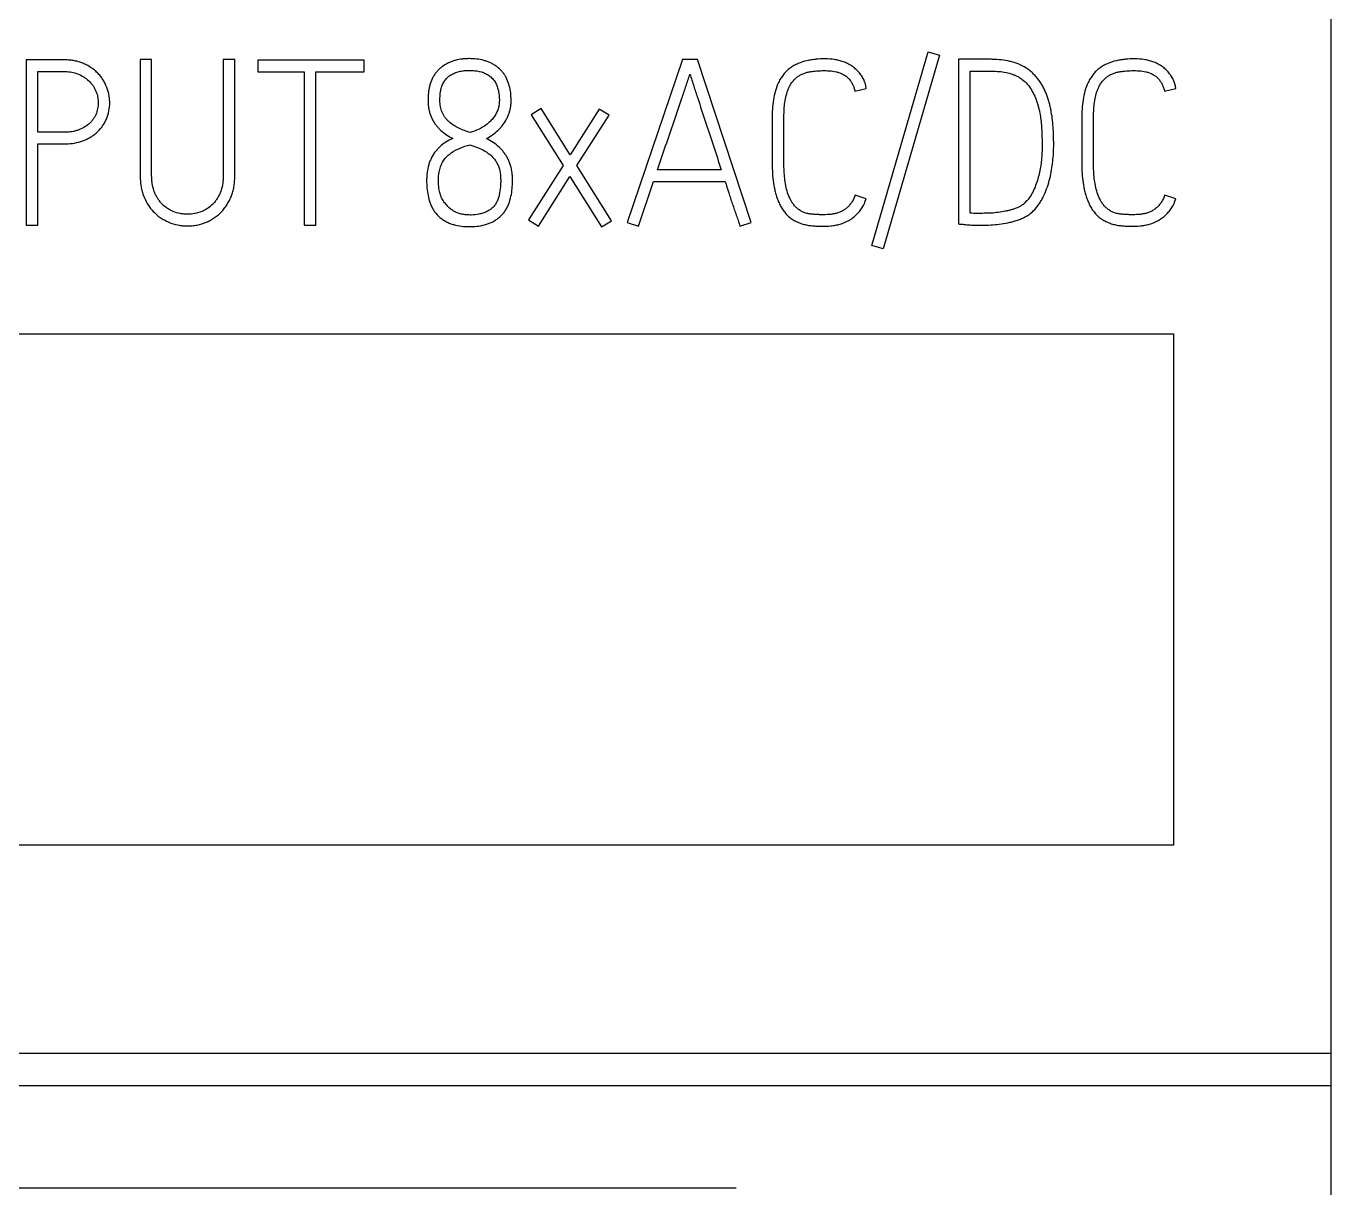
# Model space of a CAD drawing. Extents: x 0 to 420, y 0 to 297.
# Drawn here: x 154.32 to 167.75, y 210.38 to 222.33 of the extents above; entities that cross this region are included whole.
import ezdxf

# ---------------------------------------------------------------- set-up
doc = ezdxf.new("R2010")
doc.units = 0
doc.header["$LTSCALE"] = 23.1
doc.layers.add('10000_FRONT', color=7, linetype='CONTINUOUS')
doc.layers.add('10500_FRONT_LABELING', color=7, linetype='CONTINUOUS')

msp = doc.modelspace()

# ---------------------------------------------------------------- linework, layer by layer
at = {"layer": '10000_FRONT', "color": 7, "linetype": 'CONTINUOUS'}
for p, q in [((167.748, 234.284), (167.748, 144.284)), ((141.718, 219.164), (166.128, 219.164)), ((166.128, 219.164), (166.128, 213.904)), ((166.128, 213.904), (141.718, 213.904)), ((96.248, 211.764), (167.748, 211.764)), ((96.248, 211.431), (167.748, 211.431)), ((140.768, 210.378), (161.629, 210.378))]:
    msp.add_line(p, q, dxfattribs=at)
at = {"layer": '10500_FRONT_LABELING', "color": 7, "linetype": 'CONTINUOUS'}
for p, q in [((154.321, 221.984), (154.321, 220.284)), ((154.707, 221.984), (154.321, 221.984)), ((155.494, 221.986), (155.494, 220.788)), ((155.612, 221.986), (155.494, 221.986)), ((155.612, 220.788), (155.612, 221.986)), ((156.349, 221.986), (156.349, 220.788)), ((156.467, 221.986), (156.349, 221.986)), ((156.467, 220.788), (156.467, 221.986)), ((156.704, 221.981), (156.704, 221.861)), ((157.798, 221.981), (156.704, 221.981)), ((157.798, 221.861), (157.798, 221.981)), ((161.076, 221.986), (160.507, 220.31)), ((161.228, 221.986), (161.076, 221.986)), ((161.783, 220.31), (161.228, 221.986)), ((163.024, 220.074), (163.603, 222.066)), ((163.719, 222.033), (163.141, 220.041)), ((163.603, 222.066), (163.719, 222.033)), ((164.177, 221.991), (163.915, 221.989)), ((163.915, 221.989), (163.915, 220.296)), ((154.44, 221.239), (154.44, 221.864)), ((154.44, 221.864), (154.707, 221.864)), ((156.704, 221.861), (157.182, 221.861)), ((157.182, 221.861), (157.182, 220.284)), ((157.301, 220.284), (157.301, 221.861)), ((157.301, 221.861), (157.798, 221.861)), ((164.036, 220.406), (164.036, 221.868)), ((164.036, 221.868), (164.224, 221.868)), ((162.85, 221.661), (162.967, 221.689)), ((166.036, 221.661), (166.153, 221.689)), ((159.621, 221.482), (159.519, 221.418)), ((159.919, 221.008), (159.621, 221.482)), ((160.219, 221.477), (159.919, 221.008)), ((160.319, 221.413), (160.219, 221.477)), ((159.519, 221.418), (159.847, 220.897)), ((159.988, 220.897), (160.319, 221.413)), ((161.998, 221.383), (161.998, 220.935)), ((162.119, 220.935), (162.119, 221.383)), ((165.184, 221.383), (165.184, 220.935)), ((165.305, 220.935), (165.305, 221.383)), ((154.707, 221.239), (154.44, 221.239)), ((154.44, 220.284), (154.44, 221.118)), ((154.44, 221.118), (154.707, 221.118)), ((159.847, 220.897), (159.49, 220.336)), ((159.592, 220.272), (159.916, 220.784)), ((159.916, 220.784), (160.24, 220.267)), ((160.343, 220.329), (159.988, 220.897)), ((161.474, 220.852), (160.819, 220.852)), ((160.621, 220.272), (160.778, 220.732)), ((160.778, 220.732), (161.514, 220.732)), ((162.964, 220.553), (162.853, 220.593)), ((166.151, 220.553), (166.039, 220.593)), ((154.321, 220.284), (154.44, 220.284)), ((157.182, 220.284), (157.301, 220.284)), ((159.49, 220.336), (159.592, 220.272)), ((160.24, 220.267), (160.343, 220.329)), ((160.507, 220.31), (160.621, 220.272)), ((161.667, 220.272), (161.783, 220.31)), ((163.141, 220.041), (163.024, 220.074))]:
    msp.add_line(p, q, dxfattribs=at)
for points, knots in [([(154.707, 221.118), (154.737, 221.118), (154.767, 221.12), (154.826, 221.128), (154.855, 221.135), (154.898, 221.148), (154.912, 221.153), (154.94, 221.165), (154.953, 221.171), (154.979, 221.186), (154.992, 221.194), (155.017, 221.211), (155.029, 221.22), (155.063, 221.25), (155.083, 221.271), (155.11, 221.307), (155.118, 221.32), (155.134, 221.346), (155.14, 221.359), (155.158, 221.4), (155.167, 221.429), (155.178, 221.488), (155.181, 221.518), (155.18, 221.562), (155.179, 221.577), (155.176, 221.607), (155.173, 221.622), (155.164, 221.666), (155.154, 221.694), (155.139, 221.728), (155.136, 221.735), (155.129, 221.749), (155.126, 221.755), (155.115, 221.775), (155.098, 221.8), (155.08, 221.823), (155.065, 221.84), (155.06, 221.845), (155.049, 221.856), (155.043, 221.861), (155.016, 221.886), (154.991, 221.903), (154.952, 221.926), (154.939, 221.933), (154.912, 221.945), (154.898, 221.951), (154.87, 221.961), (154.855, 221.965), (154.826, 221.972), (154.812, 221.975), (154.782, 221.98), (154.767, 221.981), (154.737, 221.983), (154.722, 221.984), (154.707, 221.984)], [0, 0, 0, 0, 0.0625, 0.0625, 0.125, 0.125, 0.15625, 0.15625, 0.1875, 0.1875, 0.21875, 0.21875, 0.25, 0.25, 0.3125, 0.3125, 0.34375, 0.34375, 0.375, 0.375, 0.4375, 0.4375, 0.5, 0.5, 0.53125, 0.53125, 0.5625, 0.5625, 0.625, 0.625, 0.640625, 0.640625, 0.65625, 0.65625, 0.6875, 0.71875, 0.71875, 0.734375, 0.734375, 0.75, 0.75, 0.8125, 0.8125, 0.84375, 0.84375, 0.875, 0.875, 0.90625, 0.90625, 0.9375, 0.9375, 0.96875, 0.96875, 1, 1, 1, 1]), ([(159.057, 221.173), (159.079, 221.184), (159.099, 221.197), (159.139, 221.226), (159.158, 221.241), (159.185, 221.267), (159.194, 221.276), (159.21, 221.294), (159.218, 221.304), (159.24, 221.333), (159.254, 221.354), (159.271, 221.387), (159.276, 221.398), (159.286, 221.421), (159.294, 221.444), (159.301, 221.467), (159.305, 221.491), (159.307, 221.503), (159.31, 221.528), (159.311, 221.54), (159.312, 221.565), (159.312, 221.577), (159.31, 221.614), (159.308, 221.638), (159.301, 221.687), (159.295, 221.711), (159.281, 221.758), (159.272, 221.781), (159.254, 221.814), (159.248, 221.824), (159.234, 221.845), (159.226, 221.855), (159.202, 221.883), (159.184, 221.899), (159.154, 221.922), (159.143, 221.928), (159.122, 221.941), (159.111, 221.947), (159.089, 221.957), (159.077, 221.962), (159.054, 221.971), (159.042, 221.974), (158.982, 221.991), (158.933, 221.996), (158.871, 221.996), (158.859, 221.995), (158.834, 221.994), (158.822, 221.993), (158.785, 221.989), (158.761, 221.984), (158.725, 221.975), (158.714, 221.971), (158.69, 221.962), (158.679, 221.958), (158.645, 221.942), (158.624, 221.929), (158.594, 221.907), (158.584, 221.899), (158.566, 221.883), (158.548, 221.865), (158.533, 221.846), (158.519, 221.825), (158.513, 221.815), (158.495, 221.782), (158.486, 221.759), (158.475, 221.724), (158.472, 221.712), (158.467, 221.687), (158.464, 221.675), (158.459, 221.638), (158.457, 221.614), (158.456, 221.577), (158.456, 221.565), (158.457, 221.54), (158.458, 221.528), (158.46, 221.503), (158.462, 221.491), (158.466, 221.467), (158.469, 221.455), (158.479, 221.419), (158.488, 221.396), (158.505, 221.363), (158.511, 221.352), (158.524, 221.331), (158.531, 221.321), (158.546, 221.302), (158.554, 221.293), (158.571, 221.275), (158.58, 221.266), (158.607, 221.241), (158.627, 221.226), (158.668, 221.199), (158.689, 221.186), (158.711, 221.175)], [0, 0, 0, 0, 0.03125, 0.03125, 0.0625, 0.0625, 0.078125, 0.078125, 0.09375, 0.09375, 0.125, 0.125, 0.140625, 0.140625, 0.15625, 0.171875, 0.171875, 0.1875, 0.1875, 0.203125, 0.203125, 0.21875, 0.21875, 0.25, 0.25, 0.28125, 0.28125, 0.3125, 0.3125, 0.328125, 0.328125, 0.34375, 0.34375, 0.375, 0.375, 0.390625, 0.390625, 0.40625, 0.40625, 0.421875, 0.421875, 0.4375, 0.4375, 0.5, 0.5, 0.515625, 0.515625, 0.53125, 0.53125, 0.5625, 0.5625, 0.578125, 0.578125, 0.59375, 0.59375, 0.625, 0.625, 0.640625, 0.640625, 0.65625, 0.671875, 0.671875, 0.6875, 0.6875, 0.71875, 0.71875, 0.734375, 0.734375, 0.75, 0.75, 0.78125, 0.78125, 0.796875, 0.796875, 0.8125, 0.8125, 0.828125, 0.828125, 0.84375, 0.84375, 0.875, 0.875, 0.890625, 0.890625, 0.90625, 0.90625, 0.921875, 0.921875, 0.9375, 0.9375, 0.96875, 0.96875, 1, 1, 1, 1]), ([(162.967, 221.689), (162.963, 221.721), (162.954, 221.751), (162.937, 221.787), (162.933, 221.794), (162.925, 221.808), (162.921, 221.815), (162.908, 221.834), (162.898, 221.847), (162.877, 221.871), (162.865, 221.882), (162.841, 221.903), (162.829, 221.912), (162.803, 221.93), (162.789, 221.938), (162.76, 221.953), (162.746, 221.959), (162.716, 221.97), (162.701, 221.974), (162.67, 221.981), (162.654, 221.984), (162.607, 221.991), (162.575, 221.993), (162.512, 221.994), (162.481, 221.993), (162.433, 221.988), (162.418, 221.986), (162.386, 221.981), (162.371, 221.978), (162.324, 221.968), (162.294, 221.958), (162.25, 221.939), (162.236, 221.932), (162.209, 221.916), (162.195, 221.908), (162.17, 221.889), (162.158, 221.879), (162.135, 221.857), (162.124, 221.845), (162.104, 221.82), (162.095, 221.807), (162.079, 221.78), (162.071, 221.766), (162.05, 221.723), (162.04, 221.694), (162.022, 221.634), (162.016, 221.603), (162.001, 221.509), (161.998, 221.446), (161.998, 221.383)], [0, 0, 0, 0, 0.0625, 0.0625, 0.078125, 0.078125, 0.09375, 0.09375, 0.125, 0.125, 0.15625, 0.15625, 0.1875, 0.1875, 0.21875, 0.21875, 0.25, 0.25, 0.28125, 0.28125, 0.3125, 0.3125, 0.375, 0.375, 0.4375, 0.4375, 0.46875, 0.46875, 0.5, 0.5, 0.5625, 0.5625, 0.59375, 0.59375, 0.625, 0.625, 0.65625, 0.65625, 0.6875, 0.6875, 0.71875, 0.71875, 0.75, 0.75, 0.8125, 0.8125, 0.875, 0.875, 1, 1, 1, 1]), ([(163.915, 220.296), (163.929, 220.294), (163.944, 220.293), (163.974, 220.29), (163.989, 220.289), (164.018, 220.286), (164.033, 220.285), (164.063, 220.283), (164.078, 220.282), (164.122, 220.281), (164.152, 220.281), (164.211, 220.283), (164.24, 220.284), (164.299, 220.289), (164.328, 220.293), (164.387, 220.301), (164.416, 220.306), (164.46, 220.316), (164.474, 220.32), (164.504, 220.328), (164.518, 220.332), (164.546, 220.342), (164.56, 220.348), (164.587, 220.361), (164.6, 220.367), (164.627, 220.382), (164.639, 220.391), (164.663, 220.409), (164.674, 220.419), (164.706, 220.45), (164.725, 220.473), (164.751, 220.51), (164.759, 220.523), (164.774, 220.548), (164.781, 220.562), (164.801, 220.601), (164.813, 220.629), (164.833, 220.684), (164.842, 220.713), (164.858, 220.771), (164.865, 220.799), (164.876, 220.858), (164.88, 220.887), (164.887, 220.945), (164.89, 220.975), (164.894, 221.034), (164.895, 221.063), (164.896, 221.123), (164.895, 221.153), (164.894, 221.212), (164.893, 221.242), (164.89, 221.301), (164.887, 221.331), (164.881, 221.39), (164.876, 221.419), (164.868, 221.463), (164.866, 221.477), (164.859, 221.506), (164.856, 221.521), (164.848, 221.55), (164.844, 221.564), (164.835, 221.593), (164.83, 221.607), (164.82, 221.635), (164.814, 221.649), (164.802, 221.676), (164.795, 221.69), (164.781, 221.716), (164.773, 221.729), (164.757, 221.754), (164.749, 221.767), (164.731, 221.791), (164.721, 221.802), (164.701, 221.824), (164.691, 221.835), (164.67, 221.856), (164.659, 221.866), (164.641, 221.88), (164.635, 221.884), (164.623, 221.893), (164.616, 221.897), (164.584, 221.917), (164.558, 221.931), (164.516, 221.947), (164.502, 221.952), (164.473, 221.961), (164.459, 221.965), (164.415, 221.975), (164.385, 221.98), (164.326, 221.986), (164.296, 221.988), (164.251, 221.989), (164.236, 221.99), (164.207, 221.991), (164.192, 221.991), (164.177, 221.991)], [0, 0, 0, 0, 0.015625, 0.015625, 0.03125, 0.03125, 0.046875, 0.046875, 0.0625, 0.0625, 0.09375, 0.09375, 0.125, 0.125, 0.15625, 0.15625, 0.1875, 0.1875, 0.203125, 0.203125, 0.21875, 0.21875, 0.234375, 0.234375, 0.25, 0.25, 0.265625, 0.265625, 0.28125, 0.28125, 0.3125, 0.3125, 0.328125, 0.328125, 0.34375, 0.34375, 0.375, 0.375, 0.40625, 0.40625, 0.4375, 0.4375, 0.46875, 0.46875, 0.5, 0.5, 0.53125, 0.53125, 0.5625, 0.5625, 0.59375, 0.59375, 0.625, 0.625, 0.65625, 0.65625, 0.671875, 0.671875, 0.6875, 0.6875, 0.703125, 0.703125, 0.71875, 0.71875, 0.734375, 0.734375, 0.75, 0.75, 0.765625, 0.765625, 0.78125, 0.78125, 0.796875, 0.796875, 0.8125, 0.8125, 0.828125, 0.828125, 0.835938, 0.835938, 0.84375, 0.84375, 0.875, 0.875, 0.890625, 0.890625, 0.90625, 0.90625, 0.9375, 0.9375, 0.96875, 0.96875, 0.984375, 0.984375, 1, 1, 1, 1]), ([(166.153, 221.689), (166.149, 221.721), (166.14, 221.751), (166.123, 221.787), (166.119, 221.794), (166.111, 221.808), (166.107, 221.815), (166.094, 221.834), (166.084, 221.847), (166.063, 221.871), (166.052, 221.882), (166.028, 221.903), (166.015, 221.912), (165.989, 221.93), (165.975, 221.938), (165.947, 221.953), (165.932, 221.959), (165.902, 221.97), (165.887, 221.974), (165.856, 221.981), (165.84, 221.984), (165.793, 221.991), (165.762, 221.993), (165.699, 221.994), (165.667, 221.993), (165.62, 221.988), (165.604, 221.986), (165.572, 221.981), (165.557, 221.978), (165.511, 221.968), (165.481, 221.958), (165.437, 221.939), (165.422, 221.932), (165.395, 221.916), (165.382, 221.908), (165.356, 221.889), (165.344, 221.879), (165.321, 221.857), (165.31, 221.845), (165.291, 221.82), (165.282, 221.807), (165.265, 221.78), (165.257, 221.766), (165.237, 221.723), (165.226, 221.694), (165.209, 221.634), (165.202, 221.603), (165.188, 221.509), (165.184, 221.446), (165.184, 221.383)], [0, 0, 0, 0, 0.0625, 0.0625, 0.078125, 0.078125, 0.09375, 0.09375, 0.125, 0.125, 0.15625, 0.15625, 0.1875, 0.1875, 0.21875, 0.21875, 0.25, 0.25, 0.28125, 0.28125, 0.3125, 0.3125, 0.375, 0.375, 0.4375, 0.4375, 0.46875, 0.46875, 0.5, 0.5, 0.5625, 0.5625, 0.59375, 0.59375, 0.625, 0.625, 0.65625, 0.65625, 0.6875, 0.6875, 0.71875, 0.71875, 0.75, 0.75, 0.8125, 0.8125, 0.875, 0.875, 1, 1, 1, 1]), ([(154.707, 221.864), (154.729, 221.864), (154.751, 221.862), (154.795, 221.856), (154.816, 221.851), (154.858, 221.837), (154.879, 221.828), (154.907, 221.812), (154.917, 221.806), (154.935, 221.794), (154.944, 221.787), (154.969, 221.765), (154.984, 221.75), (155.005, 221.723), (155.011, 221.714), (155.022, 221.695), (155.028, 221.686), (155.041, 221.656), (155.049, 221.635), (155.056, 221.602), (155.058, 221.591), (155.061, 221.57), (155.062, 221.559), (155.062, 221.537), (155.062, 221.526), (155.06, 221.504), (155.058, 221.493), (155.052, 221.46), (155.046, 221.439), (155.032, 221.409), (155.027, 221.399), (155.016, 221.38), (155.009, 221.371), (154.996, 221.354), (154.989, 221.345), (154.973, 221.33), (154.965, 221.322), (154.939, 221.302), (154.92, 221.29), (154.89, 221.275), (154.88, 221.27), (154.859, 221.262), (154.849, 221.259), (154.828, 221.252), (154.817, 221.25), (154.795, 221.245), (154.784, 221.244), (154.751, 221.24), (154.729, 221.239), (154.707, 221.239)], [0, 0, 0, 0, 0.0625, 0.0625, 0.125, 0.125, 0.1875, 0.1875, 0.21875, 0.21875, 0.25, 0.25, 0.3125, 0.3125, 0.34375, 0.34375, 0.375, 0.375, 0.4375, 0.4375, 0.46875, 0.46875, 0.5, 0.5, 0.53125, 0.53125, 0.5625, 0.5625, 0.625, 0.625, 0.65625, 0.65625, 0.6875, 0.6875, 0.71875, 0.71875, 0.75, 0.75, 0.8125, 0.8125, 0.84375, 0.84375, 0.875, 0.875, 0.90625, 0.90625, 0.9375, 0.9375, 1, 1, 1, 1]), ([(158.578, 221.564), (158.578, 221.595), (158.58, 221.626), (158.586, 221.664), (158.588, 221.671), (158.591, 221.686), (158.593, 221.694), (158.6, 221.716), (158.606, 221.73), (158.62, 221.758), (158.628, 221.771), (158.648, 221.795), (158.659, 221.806), (158.677, 221.82), (158.684, 221.824), (158.697, 221.832), (158.704, 221.836), (158.725, 221.847), (158.739, 221.852), (158.761, 221.859), (158.769, 221.862), (158.784, 221.865), (158.806, 221.87), (158.829, 221.873), (158.86, 221.875), (158.875, 221.876), (158.906, 221.875), (158.922, 221.874), (158.968, 221.869), (158.998, 221.863), (159.034, 221.849), (159.041, 221.846), (159.055, 221.839), (159.069, 221.832), (159.082, 221.824), (159.094, 221.815), (159.1, 221.81), (159.118, 221.794), (159.128, 221.783), (159.142, 221.764), (159.146, 221.758), (159.154, 221.744), (159.157, 221.737), (159.167, 221.716), (159.171, 221.701), (159.179, 221.671), (159.183, 221.656), (159.19, 221.61), (159.191, 221.58), (159.189, 221.534), (159.187, 221.519), (159.181, 221.488), (159.176, 221.473), (159.165, 221.445), (159.158, 221.431), (159.146, 221.411), (159.141, 221.405), (159.132, 221.392), (159.128, 221.386), (159.113, 221.368), (159.103, 221.357), (159.086, 221.341), (159.08, 221.336), (159.068, 221.325), (159.062, 221.321), (159.031, 221.297), (159.005, 221.282), (158.949, 221.255), (158.92, 221.245), (158.89, 221.236)], [0, 0, 0, 0, 0.0625, 0.0625, 0.078125, 0.078125, 0.09375, 0.09375, 0.125, 0.125, 0.15625, 0.15625, 0.1875, 0.1875, 0.203125, 0.203125, 0.21875, 0.21875, 0.25, 0.25, 0.265625, 0.265625, 0.28125, 0.3125, 0.3125, 0.34375, 0.34375, 0.375, 0.375, 0.4375, 0.4375, 0.453125, 0.453125, 0.46875, 0.484375, 0.484375, 0.5, 0.5, 0.53125, 0.53125, 0.546875, 0.546875, 0.5625, 0.5625, 0.59375, 0.59375, 0.625, 0.625, 0.6875, 0.6875, 0.71875, 0.71875, 0.75, 0.75, 0.78125, 0.78125, 0.796875, 0.796875, 0.8125, 0.8125, 0.84375, 0.84375, 0.859375, 0.859375, 0.875, 0.875, 0.9375, 0.9375, 1, 1, 1, 1]), ([(162.119, 221.383), (162.119, 221.407), (162.12, 221.431), (162.122, 221.48), (162.124, 221.504), (162.129, 221.552), (162.133, 221.576), (162.144, 221.624), (162.151, 221.647), (162.164, 221.682), (162.168, 221.693), (162.179, 221.715), (162.185, 221.726), (162.204, 221.757), (162.22, 221.776), (162.242, 221.796), (162.247, 221.8), (162.257, 221.808), (162.262, 221.812), (162.277, 221.822), (162.287, 221.828), (162.309, 221.839), (162.321, 221.844), (162.344, 221.852), (162.356, 221.855), (162.38, 221.86), (162.392, 221.862), (162.416, 221.866), (162.428, 221.867), (162.465, 221.871), (162.489, 221.872), (162.538, 221.873), (162.562, 221.873), (162.611, 221.869), (162.635, 221.866), (162.671, 221.857), (162.683, 221.854), (162.706, 221.845), (162.717, 221.84), (162.739, 221.829), (162.749, 221.822), (162.769, 221.808), (162.778, 221.799), (162.79, 221.786), (162.794, 221.781), (162.801, 221.772), (162.805, 221.767), (162.815, 221.751), (162.821, 221.741), (162.832, 221.719), (162.836, 221.708), (162.844, 221.685), (162.847, 221.673), (162.85, 221.661)], [0, 0, 0, 0, 0.0625, 0.0625, 0.125, 0.125, 0.1875, 0.1875, 0.25, 0.25, 0.28125, 0.28125, 0.3125, 0.3125, 0.375, 0.375, 0.390625, 0.390625, 0.40625, 0.40625, 0.4375, 0.4375, 0.46875, 0.46875, 0.5, 0.5, 0.53125, 0.53125, 0.5625, 0.5625, 0.625, 0.625, 0.6875, 0.6875, 0.75, 0.75, 0.78125, 0.78125, 0.8125, 0.8125, 0.84375, 0.84375, 0.875, 0.875, 0.890625, 0.890625, 0.90625, 0.90625, 0.9375, 0.9375, 0.96875, 0.96875, 1, 1, 1, 1]), ([(164.224, 221.868), (164.248, 221.868), (164.273, 221.868), (164.321, 221.865), (164.345, 221.863), (164.393, 221.857), (164.417, 221.853), (164.452, 221.843), (164.464, 221.839), (164.486, 221.83), (164.498, 221.826), (164.52, 221.815), (164.53, 221.81), (164.551, 221.797), (164.562, 221.79), (164.591, 221.768), (164.608, 221.752), (164.639, 221.715), (164.654, 221.695), (164.679, 221.653), (164.69, 221.632), (164.71, 221.588), (164.718, 221.565), (164.73, 221.53), (164.733, 221.519), (164.739, 221.495), (164.742, 221.484), (164.75, 221.448), (164.755, 221.425), (164.762, 221.377), (164.765, 221.354), (164.769, 221.306), (164.771, 221.282), (164.773, 221.234), (164.774, 221.21), (164.776, 221.162), (164.777, 221.138), (164.777, 221.09), (164.776, 221.066), (164.775, 221.018), (164.773, 220.994), (164.768, 220.946), (164.766, 220.923), (164.759, 220.875), (164.755, 220.852), (164.745, 220.805), (164.739, 220.781), (164.719, 220.712), (164.703, 220.666), (164.669, 220.602), (164.656, 220.582), (164.628, 220.543), (164.612, 220.525), (164.589, 220.505), (164.585, 220.501), (164.575, 220.493), (164.561, 220.482), (164.545, 220.473), (164.524, 220.463), (164.512, 220.458), (164.489, 220.45), (164.478, 220.446), (164.455, 220.439), (164.443, 220.436), (164.42, 220.43), (164.408, 220.428), (164.373, 220.421), (164.349, 220.417), (164.301, 220.411), (164.277, 220.408), (164.241, 220.406), (164.229, 220.406), (164.205, 220.405), (164.193, 220.405), (164.157, 220.404), (164.133, 220.404), (164.096, 220.404), (164.084, 220.404), (164.06, 220.404), (164.048, 220.405), (164.036, 220.406)], [0, 0, 0, 0, 0.03125, 0.03125, 0.0625, 0.0625, 0.09375, 0.09375, 0.109375, 0.109375, 0.125, 0.125, 0.140625, 0.140625, 0.15625, 0.15625, 0.1875, 0.1875, 0.21875, 0.21875, 0.25, 0.25, 0.28125, 0.28125, 0.296875, 0.296875, 0.3125, 0.3125, 0.34375, 0.34375, 0.375, 0.375, 0.40625, 0.40625, 0.4375, 0.4375, 0.46875, 0.46875, 0.5, 0.5, 0.53125, 0.53125, 0.5625, 0.5625, 0.59375, 0.59375, 0.625, 0.625, 0.6875, 0.6875, 0.71875, 0.71875, 0.75, 0.75, 0.757812, 0.757812, 0.765625, 0.78125, 0.78125, 0.796875, 0.796875, 0.8125, 0.8125, 0.828125, 0.828125, 0.84375, 0.84375, 0.875, 0.875, 0.90625, 0.90625, 0.921875, 0.921875, 0.9375, 0.9375, 0.96875, 0.96875, 0.984375, 0.984375, 1, 1, 1, 1]), ([(165.305, 221.383), (165.305, 221.407), (165.306, 221.431), (165.308, 221.48), (165.31, 221.504), (165.316, 221.552), (165.32, 221.576), (165.33, 221.624), (165.337, 221.647), (165.35, 221.682), (165.355, 221.693), (165.365, 221.715), (165.371, 221.726), (165.391, 221.757), (165.406, 221.776), (165.429, 221.796), (165.433, 221.8), (165.443, 221.808), (165.448, 221.812), (165.463, 221.822), (165.474, 221.828), (165.496, 221.839), (165.507, 221.844), (165.53, 221.852), (165.542, 221.855), (165.566, 221.86), (165.578, 221.862), (165.602, 221.866), (165.615, 221.867), (165.651, 221.871), (165.675, 221.872), (165.724, 221.873), (165.749, 221.873), (165.797, 221.869), (165.822, 221.866), (165.858, 221.857), (165.869, 221.854), (165.892, 221.845), (165.904, 221.84), (165.925, 221.829), (165.936, 221.822), (165.955, 221.808), (165.964, 221.799), (165.976, 221.786), (165.98, 221.781), (165.988, 221.772), (165.991, 221.767), (166.002, 221.751), (166.007, 221.741), (166.018, 221.719), (166.022, 221.708), (166.03, 221.685), (166.034, 221.673), (166.036, 221.661)], [0, 0, 0, 0, 0.0625, 0.0625, 0.125, 0.125, 0.1875, 0.1875, 0.25, 0.25, 0.28125, 0.28125, 0.3125, 0.3125, 0.375, 0.375, 0.390625, 0.390625, 0.40625, 0.40625, 0.4375, 0.4375, 0.46875, 0.46875, 0.5, 0.5, 0.53125, 0.53125, 0.5625, 0.5625, 0.625, 0.625, 0.6875, 0.6875, 0.75, 0.75, 0.78125, 0.78125, 0.8125, 0.8125, 0.84375, 0.84375, 0.875, 0.875, 0.890625, 0.890625, 0.90625, 0.90625, 0.9375, 0.9375, 0.96875, 0.96875, 1, 1, 1, 1]), ([(160.819, 220.852), (160.846, 220.934), (160.874, 221.016), (160.93, 221.18), (160.957, 221.262), (161.013, 221.426), (161.042, 221.507), (161.084, 221.63), (161.097, 221.671), (161.125, 221.753), (161.138, 221.794), (161.152, 221.835)], [0, 0, 0, 0, 0.25, 0.25, 0.5, 0.5, 0.75, 0.75, 0.875, 0.875, 1, 1, 1, 1]), ([(161.152, 221.835), (161.166, 221.794), (161.179, 221.753), (161.205, 221.671), (161.219, 221.63), (161.259, 221.507), (161.285, 221.425), (161.339, 221.262), (161.367, 221.18), (161.421, 221.016), (161.447, 220.934), (161.474, 220.852)], [0, 0, 0, 0, 0.125, 0.125, 0.25, 0.25, 0.5, 0.5, 0.75, 0.75, 1, 1, 1, 1]), ([(158.89, 221.236), (158.851, 221.248), (158.812, 221.262), (158.756, 221.288), (158.739, 221.298), (158.704, 221.32), (158.688, 221.332), (158.665, 221.353), (158.658, 221.36), (158.644, 221.375), (158.631, 221.391), (158.62, 221.408), (158.61, 221.426), (158.606, 221.435), (158.594, 221.463), (158.588, 221.483), (158.582, 221.513), (158.581, 221.523), (158.579, 221.544), (158.578, 221.554), (158.578, 221.564)], [0, 0, 0, 0, 0.25, 0.25, 0.375, 0.375, 0.5, 0.5, 0.5625, 0.5625, 0.625, 0.6875, 0.6875, 0.75, 0.75, 0.875, 0.875, 0.9375, 0.9375, 1, 1, 1, 1]), ([(158.711, 221.175), (158.687, 221.164), (158.663, 221.151), (158.618, 221.123), (158.597, 221.107), (158.567, 221.08), (158.558, 221.07), (158.54, 221.05), (158.532, 221.04), (158.509, 221.007), (158.496, 220.984), (158.479, 220.948), (158.474, 220.935), (158.465, 220.91), (158.461, 220.897), (158.451, 220.859), (158.447, 220.833), (158.443, 220.792), (158.443, 220.779), (158.442, 220.752), (158.442, 220.739), (158.443, 220.699), (158.444, 220.673), (158.45, 220.62), (158.455, 220.594), (158.464, 220.555), (158.467, 220.542), (158.475, 220.516), (158.48, 220.504), (158.49, 220.479), (158.496, 220.467), (158.506, 220.45), (158.509, 220.444), (158.517, 220.432), (158.52, 220.427), (158.54, 220.399), (158.558, 220.38), (158.589, 220.354), (158.6, 220.346), (158.622, 220.331), (158.634, 220.324), (158.658, 220.312), (158.67, 220.306), (158.695, 220.296), (158.708, 220.292), (158.773, 220.273), (158.826, 220.268), (158.934, 220.267), (158.987, 220.272), (159.052, 220.29), (159.065, 220.294), (159.09, 220.303), (159.103, 220.308), (159.127, 220.32), (159.138, 220.327), (159.161, 220.341), (159.172, 220.349), (159.204, 220.374), (159.222, 220.393), (159.247, 220.425), (159.254, 220.437), (159.268, 220.46), (159.274, 220.472), (159.285, 220.496), (159.29, 220.509), (159.298, 220.534), (159.302, 220.547), (159.312, 220.586), (159.317, 220.613), (159.323, 220.665), (159.325, 220.692), (159.326, 220.732), (159.326, 220.746), (159.325, 220.773), (159.325, 220.786), (159.321, 220.826), (159.317, 220.852), (159.307, 220.891), (159.303, 220.904), (159.294, 220.929), (159.289, 220.942), (159.278, 220.966), (159.272, 220.978), (159.258, 221.001), (159.244, 221.023), (159.227, 221.044), (159.209, 221.064), (159.2, 221.074), (159.171, 221.102), (159.149, 221.118), (159.104, 221.147), (159.081, 221.161), (159.057, 221.173)], [0, 0, 0, 0, 0.03125, 0.03125, 0.0625, 0.0625, 0.078125, 0.078125, 0.09375, 0.09375, 0.125, 0.125, 0.140625, 0.140625, 0.15625, 0.15625, 0.1875, 0.1875, 0.203125, 0.203125, 0.21875, 0.21875, 0.25, 0.25, 0.28125, 0.28125, 0.296875, 0.296875, 0.3125, 0.3125, 0.328125, 0.328125, 0.335938, 0.335938, 0.34375, 0.34375, 0.375, 0.375, 0.390625, 0.390625, 0.40625, 0.40625, 0.421875, 0.421875, 0.4375, 0.4375, 0.5, 0.5, 0.5625, 0.5625, 0.578125, 0.578125, 0.59375, 0.59375, 0.609375, 0.609375, 0.625, 0.625, 0.65625, 0.65625, 0.671875, 0.671875, 0.6875, 0.6875, 0.703125, 0.703125, 0.71875, 0.71875, 0.75, 0.75, 0.78125, 0.78125, 0.796875, 0.796875, 0.8125, 0.8125, 0.84375, 0.84375, 0.859375, 0.859375, 0.875, 0.875, 0.890625, 0.890625, 0.90625, 0.921875, 0.921875, 0.9375, 0.9375, 0.96875, 0.96875, 1, 1, 1, 1]), ([(158.671, 220.465), (158.658, 220.478), (158.646, 220.491), (158.629, 220.511), (158.624, 220.517), (158.614, 220.532), (158.609, 220.539), (158.6, 220.554), (158.596, 220.562), (158.589, 220.579), (158.586, 220.587), (158.578, 220.612), (158.574, 220.629), (158.568, 220.663), (158.566, 220.681), (158.564, 220.716), (158.563, 220.734), (158.564, 220.769), (158.565, 220.786), (158.568, 220.812), (158.569, 220.821), (158.572, 220.838), (158.574, 220.847), (158.581, 220.873), (158.586, 220.89), (158.597, 220.914), (158.6, 220.922), (158.609, 220.937), (158.614, 220.945), (158.628, 220.967), (158.64, 220.98), (158.665, 221.005), (158.679, 221.016), (158.722, 221.046), (158.754, 221.062), (158.819, 221.089), (158.853, 221.1), (158.887, 221.109)], [0, 0, 0, 0, 0.0625, 0.0625, 0.09375, 0.09375, 0.125, 0.125, 0.15625, 0.15625, 0.1875, 0.1875, 0.25, 0.25, 0.3125, 0.3125, 0.375, 0.375, 0.4375, 0.4375, 0.46875, 0.46875, 0.5, 0.5, 0.5625, 0.5625, 0.59375, 0.59375, 0.625, 0.625, 0.6875, 0.6875, 0.75, 0.75, 0.875, 0.875, 1, 1, 1, 1]), ([(158.887, 221.109), (158.914, 221.101), (158.94, 221.092), (158.99, 221.072), (159.015, 221.06), (159.051, 221.04), (159.062, 221.032), (159.085, 221.016), (159.096, 221.008), (159.116, 220.989), (159.125, 220.979), (159.143, 220.958), (159.151, 220.947), (159.165, 220.924), (159.171, 220.912), (159.182, 220.886), (159.187, 220.873), (159.198, 220.834), (159.201, 220.807), (159.204, 220.766), (159.204, 220.752), (159.204, 220.724), (159.204, 220.711), (159.202, 220.67), (159.198, 220.643), (159.191, 220.603), (159.188, 220.589), (159.18, 220.563), (159.174, 220.543), (159.165, 220.525), (159.158, 220.512), (159.155, 220.506), (159.144, 220.489), (159.136, 220.478), (159.117, 220.458), (159.106, 220.449), (159.083, 220.434), (159.071, 220.427), (159.053, 220.418), (159.046, 220.415), (159.033, 220.41), (159.014, 220.404), (158.994, 220.399), (158.954, 220.391), (158.926, 220.388), (158.885, 220.387), (158.871, 220.388), (158.844, 220.389), (158.831, 220.391), (158.81, 220.394), (158.804, 220.395), (158.79, 220.399), (158.783, 220.4), (158.764, 220.407), (158.751, 220.412), (158.726, 220.424), (158.714, 220.431), (158.691, 220.447), (158.681, 220.455), (158.671, 220.465)], [0, 0, 0, 0, 0.0625, 0.0625, 0.125, 0.125, 0.15625, 0.15625, 0.1875, 0.1875, 0.21875, 0.21875, 0.25, 0.25, 0.28125, 0.28125, 0.3125, 0.3125, 0.375, 0.375, 0.40625, 0.40625, 0.4375, 0.4375, 0.5, 0.5, 0.53125, 0.53125, 0.5625, 0.578125, 0.578125, 0.59375, 0.59375, 0.625, 0.625, 0.65625, 0.65625, 0.6875, 0.6875, 0.703125, 0.703125, 0.71875, 0.75, 0.75, 0.8125, 0.8125, 0.84375, 0.84375, 0.875, 0.875, 0.890625, 0.890625, 0.90625, 0.90625, 0.9375, 0.9375, 0.96875, 0.96875, 1, 1, 1, 1]), ([(161.998, 220.935), (161.998, 220.902), (161.998, 220.87), (162.002, 220.807), (162.004, 220.775), (162.012, 220.711), (162.017, 220.68), (162.028, 220.633), (162.032, 220.617), (162.041, 220.586), (162.046, 220.571), (162.056, 220.541), (162.062, 220.526), (162.076, 220.497), (162.083, 220.482), (162.099, 220.454), (162.108, 220.441), (162.127, 220.415), (162.137, 220.402), (162.154, 220.385), (162.16, 220.379), (162.172, 220.368), (162.178, 220.363), (162.197, 220.349), (162.211, 220.34), (162.239, 220.324), (162.253, 220.317), (162.283, 220.304), (162.298, 220.299), (162.329, 220.29), (162.345, 220.286), (162.376, 220.28), (162.393, 220.278), (162.425, 220.275), (162.441, 220.274), (162.473, 220.273), (162.489, 220.272), (162.537, 220.272), (162.569, 220.272), (162.617, 220.277), (162.633, 220.28), (162.665, 220.285), (162.681, 220.289), (162.728, 220.303), (162.757, 220.315), (162.8, 220.34), (162.814, 220.349), (162.84, 220.368), (162.864, 220.389), (162.886, 220.412), (162.902, 220.431), (162.907, 220.438), (162.916, 220.451), (162.921, 220.458), (162.942, 220.492), (162.956, 220.521), (162.964, 220.553)], [0, 0, 0, 0, 0.0625, 0.0625, 0.125, 0.125, 0.1875, 0.1875, 0.21875, 0.21875, 0.25, 0.25, 0.28125, 0.28125, 0.3125, 0.3125, 0.34375, 0.34375, 0.375, 0.375, 0.390625, 0.390625, 0.40625, 0.40625, 0.4375, 0.4375, 0.46875, 0.46875, 0.5, 0.5, 0.53125, 0.53125, 0.5625, 0.5625, 0.59375, 0.59375, 0.625, 0.625, 0.6875, 0.6875, 0.71875, 0.71875, 0.75, 0.75, 0.8125, 0.8125, 0.84375, 0.84375, 0.875, 0.90625, 0.90625, 0.921875, 0.921875, 0.9375, 0.9375, 1, 1, 1, 1]), ([(162.853, 220.593), (162.844, 220.569), (162.834, 220.546), (162.815, 220.514), (162.807, 220.504), (162.795, 220.489), (162.791, 220.484), (162.782, 220.475), (162.777, 220.471), (162.763, 220.458), (162.754, 220.45), (162.733, 220.436), (162.722, 220.43), (162.699, 220.418), (162.687, 220.413), (162.664, 220.405), (162.651, 220.402), (162.626, 220.397), (162.614, 220.395), (162.588, 220.393), (162.576, 220.392), (162.538, 220.39), (162.512, 220.39), (162.474, 220.391), (162.462, 220.392), (162.436, 220.393), (162.424, 220.394), (162.398, 220.396), (162.386, 220.398), (162.361, 220.402), (162.348, 220.405), (162.33, 220.411), (162.324, 220.413), (162.313, 220.418), (162.307, 220.421), (162.29, 220.43), (162.28, 220.437), (162.265, 220.448), (162.26, 220.452), (162.25, 220.46), (162.245, 220.465), (162.232, 220.478), (162.224, 220.488), (162.209, 220.508), (162.202, 220.519), (162.189, 220.541), (162.184, 220.552), (162.168, 220.587), (162.159, 220.61), (162.145, 220.659), (162.139, 220.684), (162.131, 220.733), (162.128, 220.758), (162.121, 220.834), (162.119, 220.884), (162.119, 220.935)], [0, 0, 0, 0, 0.0625, 0.0625, 0.09375, 0.09375, 0.109375, 0.109375, 0.125, 0.125, 0.15625, 0.15625, 0.1875, 0.1875, 0.21875, 0.21875, 0.25, 0.25, 0.28125, 0.28125, 0.3125, 0.3125, 0.375, 0.375, 0.40625, 0.40625, 0.4375, 0.4375, 0.46875, 0.46875, 0.5, 0.5, 0.515625, 0.515625, 0.53125, 0.53125, 0.5625, 0.5625, 0.578125, 0.578125, 0.59375, 0.59375, 0.625, 0.625, 0.65625, 0.65625, 0.6875, 0.6875, 0.75, 0.75, 0.8125, 0.8125, 0.875, 0.875, 1, 1, 1, 1]), ([(165.184, 220.935), (165.184, 220.902), (165.185, 220.87), (165.188, 220.807), (165.19, 220.775), (165.198, 220.711), (165.204, 220.68), (165.214, 220.633), (165.218, 220.617), (165.227, 220.586), (165.232, 220.571), (165.243, 220.541), (165.249, 220.526), (165.262, 220.497), (165.269, 220.482), (165.285, 220.454), (165.294, 220.441), (165.313, 220.415), (165.323, 220.402), (165.34, 220.385), (165.346, 220.379), (165.358, 220.368), (165.364, 220.363), (165.384, 220.349), (165.397, 220.34), (165.425, 220.324), (165.44, 220.317), (165.469, 220.304), (165.485, 220.299), (165.515, 220.29), (165.531, 220.286), (165.563, 220.28), (165.579, 220.278), (165.611, 220.275), (165.627, 220.274), (165.659, 220.273), (165.675, 220.272), (165.723, 220.272), (165.755, 220.272), (165.803, 220.277), (165.819, 220.28), (165.851, 220.285), (165.867, 220.289), (165.914, 220.303), (165.944, 220.315), (165.986, 220.34), (166, 220.349), (166.026, 220.368), (166.051, 220.389), (166.073, 220.412), (166.088, 220.431), (166.093, 220.438), (166.103, 220.451), (166.107, 220.458), (166.129, 220.492), (166.142, 220.521), (166.151, 220.553)], [0, 0, 0, 0, 0.0625, 0.0625, 0.125, 0.125, 0.1875, 0.1875, 0.21875, 0.21875, 0.25, 0.25, 0.28125, 0.28125, 0.3125, 0.3125, 0.34375, 0.34375, 0.375, 0.375, 0.390625, 0.390625, 0.40625, 0.40625, 0.4375, 0.4375, 0.46875, 0.46875, 0.5, 0.5, 0.53125, 0.53125, 0.5625, 0.5625, 0.59375, 0.59375, 0.625, 0.625, 0.6875, 0.6875, 0.71875, 0.71875, 0.75, 0.75, 0.8125, 0.8125, 0.84375, 0.84375, 0.875, 0.90625, 0.90625, 0.921875, 0.921875, 0.9375, 0.9375, 1, 1, 1, 1]), ([(166.039, 220.593), (166.03, 220.569), (166.02, 220.546), (166.001, 220.514), (165.994, 220.504), (165.981, 220.489), (165.977, 220.484), (165.968, 220.475), (165.964, 220.471), (165.95, 220.458), (165.94, 220.45), (165.919, 220.436), (165.908, 220.43), (165.886, 220.418), (165.874, 220.413), (165.85, 220.405), (165.838, 220.402), (165.813, 220.397), (165.8, 220.395), (165.775, 220.393), (165.762, 220.392), (165.724, 220.39), (165.699, 220.39), (165.661, 220.391), (165.648, 220.392), (165.623, 220.393), (165.61, 220.394), (165.585, 220.396), (165.572, 220.398), (165.547, 220.402), (165.535, 220.405), (165.517, 220.411), (165.511, 220.413), (165.499, 220.418), (165.493, 220.421), (165.477, 220.43), (165.466, 220.437), (165.451, 220.448), (165.446, 220.452), (165.436, 220.46), (165.432, 220.465), (165.418, 220.478), (165.41, 220.488), (165.395, 220.508), (165.388, 220.519), (165.376, 220.541), (165.37, 220.552), (165.354, 220.587), (165.345, 220.61), (165.331, 220.659), (165.325, 220.684), (165.317, 220.733), (165.314, 220.758), (165.307, 220.834), (165.305, 220.884), (165.305, 220.935)], [0, 0, 0, 0, 0.0625, 0.0625, 0.09375, 0.09375, 0.109375, 0.109375, 0.125, 0.125, 0.15625, 0.15625, 0.1875, 0.1875, 0.21875, 0.21875, 0.25, 0.25, 0.28125, 0.28125, 0.3125, 0.3125, 0.375, 0.375, 0.40625, 0.40625, 0.4375, 0.4375, 0.46875, 0.46875, 0.5, 0.5, 0.515625, 0.515625, 0.53125, 0.53125, 0.5625, 0.5625, 0.578125, 0.578125, 0.59375, 0.59375, 0.625, 0.625, 0.65625, 0.65625, 0.6875, 0.6875, 0.75, 0.75, 0.8125, 0.8125, 0.875, 0.875, 1, 1, 1, 1]), ([(155.494, 220.788), (155.494, 220.755), (155.496, 220.723), (155.503, 220.674), (155.506, 220.658), (155.512, 220.634), (155.514, 220.626), (155.519, 220.61), (155.522, 220.602), (155.536, 220.563), (155.55, 220.534), (155.575, 220.492), (155.584, 220.478), (155.599, 220.458), (155.604, 220.452), (155.615, 220.439), (155.62, 220.433), (155.649, 220.403), (155.673, 220.381), (155.714, 220.353), (155.728, 220.344), (155.757, 220.328), (155.772, 220.321), (155.818, 220.301), (155.849, 220.291), (155.89, 220.283), (155.898, 220.281), (155.914, 220.279), (155.923, 220.278), (155.947, 220.275), (155.98, 220.274), (156.013, 220.275), (156.046, 220.278), (156.063, 220.281), (156.111, 220.291), (156.143, 220.3), (156.189, 220.319), (156.204, 220.326), (156.233, 220.343), (156.247, 220.351), (156.287, 220.379), (156.312, 220.401), (156.34, 220.431), (156.346, 220.438), (156.357, 220.45), (156.362, 220.457), (156.376, 220.477), (156.386, 220.49), (156.402, 220.519), (156.41, 220.533), (156.425, 220.563), (156.431, 220.578), (156.442, 220.609), (156.447, 220.625), (156.455, 220.657), (156.458, 220.673), (156.463, 220.706), (156.464, 220.722), (156.467, 220.755), (156.467, 220.772), (156.467, 220.788)], [0, 0, 0, 0, 0.0625, 0.0625, 0.09375, 0.09375, 0.109375, 0.109375, 0.125, 0.125, 0.1875, 0.1875, 0.21875, 0.21875, 0.234375, 0.234375, 0.25, 0.25, 0.3125, 0.3125, 0.34375, 0.34375, 0.375, 0.375, 0.4375, 0.4375, 0.453125, 0.453125, 0.46875, 0.46875, 0.5, 0.53125, 0.53125, 0.5625, 0.5625, 0.625, 0.625, 0.65625, 0.65625, 0.6875, 0.6875, 0.75, 0.75, 0.765625, 0.765625, 0.78125, 0.78125, 0.8125, 0.8125, 0.84375, 0.84375, 0.875, 0.875, 0.90625, 0.90625, 0.9375, 0.9375, 0.96875, 0.96875, 1, 1, 1, 1]), ([(156.349, 220.788), (156.349, 220.763), (156.347, 220.738), (156.34, 220.689), (156.335, 220.665), (156.323, 220.629), (156.318, 220.617), (156.308, 220.594), (156.302, 220.583), (156.289, 220.561), (156.283, 220.55), (156.272, 220.535), (156.268, 220.53), (156.26, 220.52), (156.256, 220.515), (156.234, 220.492), (156.216, 220.475), (156.185, 220.453), (156.174, 220.447), (156.152, 220.434), (156.14, 220.429), (156.105, 220.415), (156.081, 220.407), (156.031, 220.397), (156.006, 220.395), (155.968, 220.395), (155.956, 220.395), (155.931, 220.398), (155.918, 220.4), (155.881, 220.407), (155.857, 220.414), (155.822, 220.429), (155.81, 220.434), (155.788, 220.446), (155.777, 220.453), (155.746, 220.474), (155.728, 220.491), (155.702, 220.519), (155.694, 220.529), (155.679, 220.549), (155.672, 220.56), (155.66, 220.582), (155.654, 220.593), (155.643, 220.616), (155.639, 220.628), (155.627, 220.663), (155.621, 220.688), (155.616, 220.725), (155.614, 220.738), (155.613, 220.763), (155.612, 220.776), (155.612, 220.788)], [0, 0, 0, 0, 0.0625, 0.0625, 0.125, 0.125, 0.15625, 0.15625, 0.1875, 0.1875, 0.21875, 0.21875, 0.234375, 0.234375, 0.25, 0.25, 0.3125, 0.3125, 0.34375, 0.34375, 0.375, 0.375, 0.4375, 0.4375, 0.5, 0.5, 0.53125, 0.53125, 0.5625, 0.5625, 0.625, 0.625, 0.65625, 0.65625, 0.6875, 0.6875, 0.75, 0.75, 0.78125, 0.78125, 0.8125, 0.8125, 0.84375, 0.84375, 0.875, 0.875, 0.9375, 0.9375, 0.96875, 0.96875, 1, 1, 1, 1]), ([(161.514, 220.732), (161.526, 220.693), (161.538, 220.655), (161.563, 220.578), (161.576, 220.54), (161.595, 220.482), (161.602, 220.463), (161.615, 220.425), (161.622, 220.406), (161.635, 220.368), (161.642, 220.349), (161.654, 220.311), (161.661, 220.291), (161.667, 220.272)], [0, 0, 0, 0, 0.25, 0.25, 0.5, 0.5, 0.625, 0.625, 0.75, 0.75, 0.875, 0.875, 1, 1, 1, 1])]:
    msp.add_open_spline(points, degree=3, knots=knots, dxfattribs=at)

doc.saveas('drawing.dxf')
